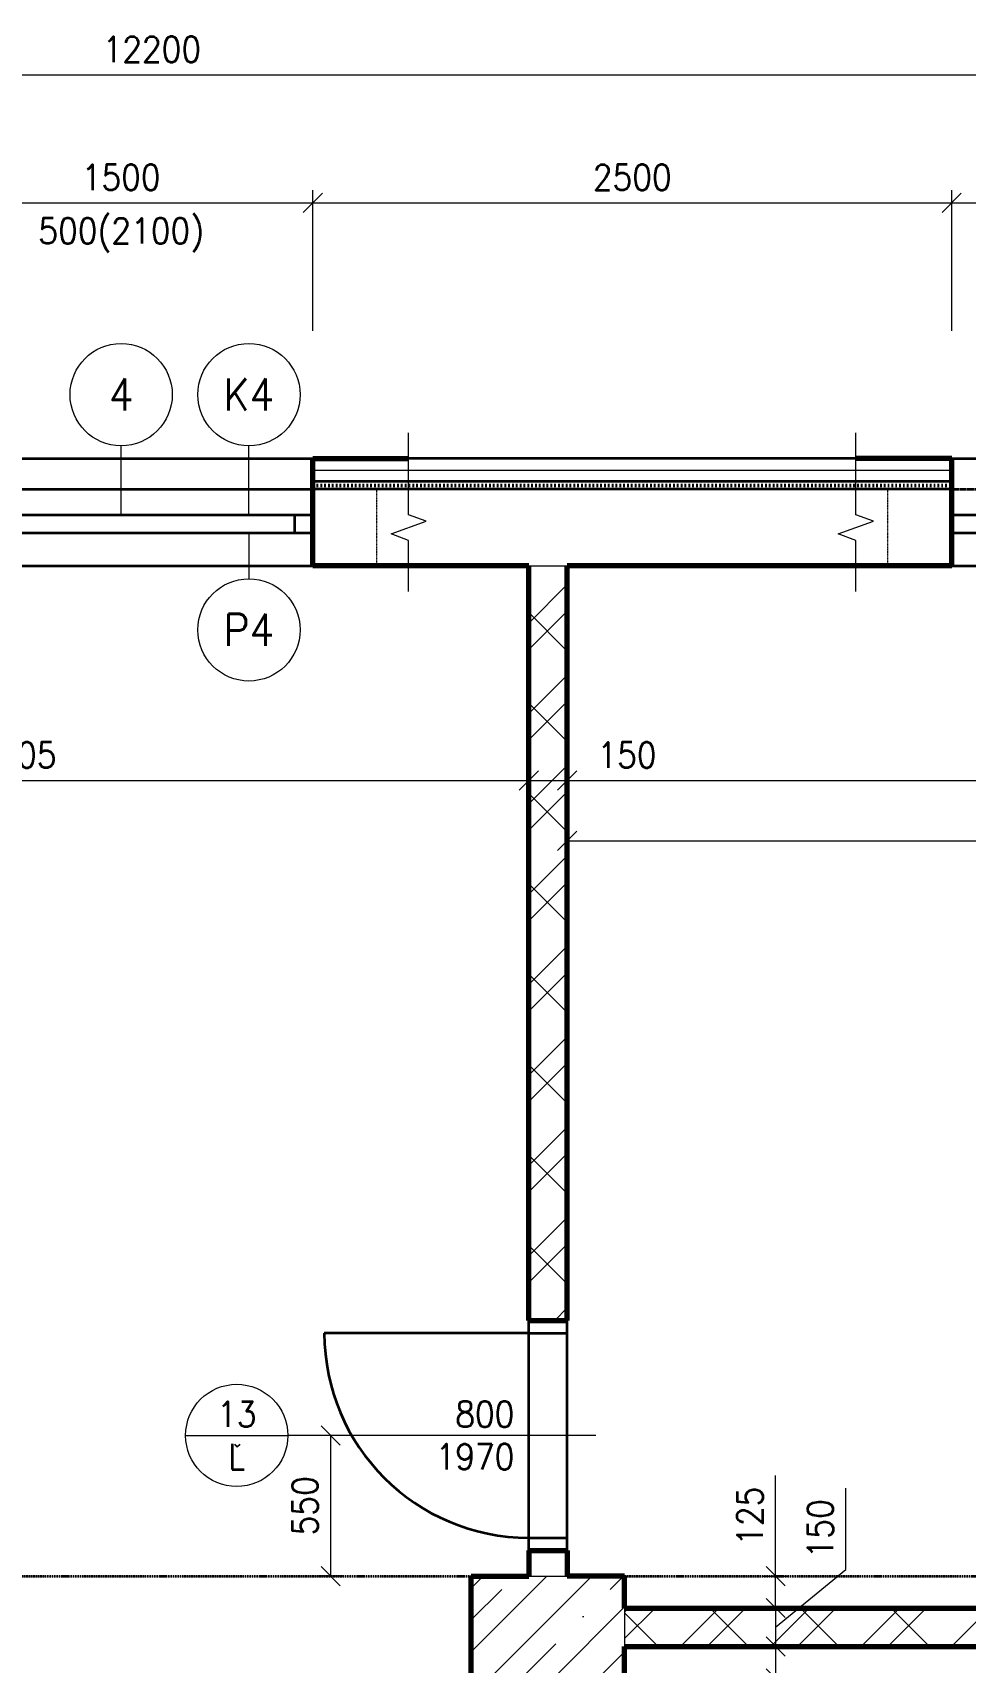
# Model space of a CAD drawing. Header units: millimetres. Extents: x 5932 to 41776, y 4339 to 21815.
# Drawn here: x 13231 to 16882, y 15442 to 21815 of the extents above; entities that cross this region are included whole.
import ezdxf

# ---------------------------------------------------------------- set-up
doc = ezdxf.new("R2010")
doc.units = ezdxf.units.MM
doc.header["$MEASUREMENT"] = 0
for name, pattern in [('ACAD_ISO02W100', [15, 12, -3]), ('ACAD_ISO03W100', [30, 12, -18]), ('ACAD_ISO10W100', [18, 12, -3, 0, -3]), ('ACAD_ISO12W100', [21, 12, -3, 0, -3, 0, -3])]:
    doc.linetypes.add(name, pattern=pattern)
for name, color, linetype, lineweight in [('0.18', 51, 'Continuous', 18), ('0.25', 255, 'Continuous', 25), ('0.35', 6, 'Continuous', 35), ('0.7', 30, 'Continuous', 70), ('Hydroizolácia', 50, 'ACAD_ISO03W100', 50)]:
    doc.layers.add(name, color=color, linetype=linetype, lineweight=lineweight)
doc.styles.add('MyTextStyle', font='romans.shx', dxfattribs={"width": 0.9})
doc.linetypes.add('TEPELNAIZOLACIA', pattern='A,0.004,[1,tepelnaizolacia,S=1,R=360,X=0,Y=0],-400', length=400.004)
doc.dimstyles.new('Standard SK ext', dxfattribs={"dimtxt": 100, "dimasz": 75, "dimexe": 50, "dimexo": 0, "dimgap": 50, "dimtad": 1, "dimdec": 0, "dimrnd": 5, "dimzin": 0, "dimdsep": 46, "dimtxsty": 'MyTextStyle', "dimblk": 'OBLIQUE', "dimcen": 0, "dimclrd": 51, "dimclre": 51, "dimadec": 0, "dimazin": 0, "dimtfac": 1, "dimtdec": 0, "dimtofl": 0, "dimtmove": 0, "dimatfit": 2, "dimfxl": 500, "dimfxlon": 1, "dimtolj": 1, "dimtzin": 0, "dimlwd": 18, "dimlwe": 18, "dimarcsym": 0})
doc.dimstyles.new('Standard SK int', dxfattribs={"dimtxt": 100, "dimasz": 75, "dimexe": 50, "dimexo": 0, "dimgap": 50, "dimtad": 1, "dimdec": 0, "dimrnd": 5, "dimzin": 0, "dimtxsty": 'MyTextStyle', "dimblk": 'OBLIQUE', "dimcen": 0, "dimclrd": 51, "dimclre": 51, "dimadec": 0, "dimazin": 1, "dimtm": 1e-09, "dimtfac": 1, "dimtdec": 0, "dimtofl": 0, "dimtmove": 0, "dimatfit": 2, "dimfxl": 50, "dimfxlon": 1, "dimtfill": 1, "dimtfillclr": 250, "dimtolj": 1, "dimtzin": 0, "dimlwd": 18, "dimlwe": 18, "dimarcsym": 0})
pattern_1 = [(45, (41.8, 28.84), (0, 353.5534), []), (45, (291.8, 28.84), (0, 353.5534), []), (135, (41.8, 28.84), (-353.5534, 3e-14), [])]

# ---------------------------------------------------------------- blocks, each defined once
blk = doc.blocks.new('_Oblique')
at = {"color": 0, "linetype": 'ByBlock', "lineweight": -2}
blk.add_line((-0.5, -0.5), (0.5, 0.5), dxfattribs=at)
blk = doc.blocks.new('*D38')
at = {"layer": '0.25', "color": 51, "linetype": 'Continuous', "lineweight": 18, "transparency": 16777216}
for p, q in [((14447.4, 16329.1), (14347.4, 16329.1)), ((14397.4, 16329.1), (14397.4, 15779.1)), ((14447.4, 15779.1), (14347.4, 15779.1))]:
    blk.add_line(p, q, dxfattribs=at)
at = {"layer": 'Defpoints', "color": 0, "transparency": 16777216}
for p in [(15202.1, 16329.1), (14397.4, 15779.1), (15172.8, 15779.1)]:
    blk.add_point(p, dxfattribs=at)
at = {"layer": '0.25', "color": 51, "lineweight": 18, "transparency": 16777216, "xscale": 75, "yscale": 75, "zscale": 75}
for p, rotation in [((14397.4, 16329.1), 90), ((14397.4, 15779.1), 270)]:
    blk.add_blockref('_Oblique', p, dxfattribs=dict(at, rotation=rotation))
at = {"layer": '0.25', "color": 0, "transparency": 16777216, "insert": (14297.4, 16054.1), "char_height": 100, "attachment_point": 5, "rotation": 90, "style": 'MyTextStyle', "bg_fill": 3, "box_fill_scale": 1.25, "bg_fill_color": 256, "bg_fill_true_color": 13158600, "bg_fill_transparency": 0}
blk.add_mtext('\\A1;550', dxfattribs=at)
blk = doc.blocks.new('*D44')
at = {"layer": '0.25', "color": 51, "linetype": 'Continuous', "lineweight": 18, "transparency": 16777216}
for p, q in [((12827.8, 20649.1), (12827.8, 21199.1)), ((14327.8, 20649.1), (14327.8, 21199.1)), ((12827.8, 21149.1), (14327.8, 21149.1))]:
    blk.add_line(p, q, dxfattribs=at)
at = {"layer": 'Defpoints', "color": 0, "linetype": 'Continuous', "transparency": 16777216}
for p in [(14327.8, 21149.1), (12827.8, 20149.1), (14327.8, 20149.1)]:
    blk.add_point(p, dxfattribs=at)
at = {"layer": '0.25', "color": 51, "linetype": 'Continuous', "lineweight": 18, "transparency": 16777216, "xscale": 75, "yscale": 75, "zscale": 75, "rotation": 180}
blk.add_blockref('_Oblique', (12827.8, 21149.1), dxfattribs=at)
at = {"layer": '0.25', "color": 51, "linetype": 'Continuous', "lineweight": 18, "transparency": 16777216, "xscale": 75, "yscale": 75, "zscale": 75}
blk.add_blockref('_Oblique', (14327.8, 21149.1), dxfattribs=at)
at = {"layer": '0.25', "color": 0, "linetype": 'Continuous', "transparency": 16777216, "char_height": 100, "attachment_point": 5, "style": 'MyTextStyle'}
for s, insert in [('\\A1;1500', (13577.8, 21249.1)), ('\\A1;500(2100)', (13577.8, 21022.9))]:
    blk.add_mtext(s, dxfattribs=dict(at, insert=insert))
blk = doc.blocks.new('*D45')
at = {"layer": '0.25', "color": 51, "linetype": 'Continuous', "lineweight": 18, "transparency": 16777216}
for p, q in [((14327.8, 20649.1), (14327.8, 21199.1)), ((16827.8, 20649.1), (16827.8, 21199.1)), ((14327.8, 21149.1), (16827.8, 21149.1))]:
    blk.add_line(p, q, dxfattribs=at)
at = {"layer": 'Defpoints', "color": 0, "linetype": 'Continuous', "transparency": 16777216}
for p in [(16827.8, 21149.1), (16827.8, 20269.1), (14327.8, 20149.1)]:
    blk.add_point(p, dxfattribs=at)
at = {"layer": '0.25', "color": 51, "linetype": 'Continuous', "lineweight": 18, "transparency": 16777216, "xscale": 75, "yscale": 75, "zscale": 75, "rotation": 180}
blk.add_blockref('_Oblique', (14327.8, 21149.1), dxfattribs=at)
at = {"layer": '0.25', "color": 51, "linetype": 'Continuous', "lineweight": 18, "transparency": 16777216, "xscale": 75, "yscale": 75, "zscale": 75}
blk.add_blockref('_Oblique', (16827.8, 21149.1), dxfattribs=at)
at = {"layer": '0.25', "color": 0, "linetype": 'Continuous', "transparency": 16777216, "insert": (15577.8, 21249.1), "char_height": 100, "attachment_point": 5, "style": 'MyTextStyle'}
blk.add_mtext('\\A1;2500', dxfattribs=at)
blk = doc.blocks.new('*D46')
at = {"layer": '0.25', "color": 51, "linetype": 'Continuous', "lineweight": 18, "transparency": 16777216}
for p, q in [((16827.8, 20649.1), (16827.8, 21199.1)), ((18327.8, 20649.1), (18327.8, 21199.1)), ((16827.8, 21149.1), (18327.8, 21149.1))]:
    blk.add_line(p, q, dxfattribs=at)
at = {"layer": 'Defpoints', "color": 0, "linetype": 'Continuous', "transparency": 16777216}
for p in [(18327.8, 21149.1), (16827.8, 20149.1), (18327.8, 20149.1)]:
    blk.add_point(p, dxfattribs=at)
at = {"layer": '0.25', "color": 51, "linetype": 'Continuous', "lineweight": 18, "transparency": 16777216, "xscale": 75, "yscale": 75, "zscale": 75, "rotation": 180}
blk.add_blockref('_Oblique', (16827.8, 21149.1), dxfattribs=at)
at = {"layer": '0.25', "color": 51, "linetype": 'Continuous', "lineweight": 18, "transparency": 16777216, "xscale": 75, "yscale": 75, "zscale": 75}
blk.add_blockref('_Oblique', (18327.8, 21149.1), dxfattribs=at)
at = {"layer": '0.25', "color": 0, "linetype": 'Continuous', "transparency": 16777216, "char_height": 100, "attachment_point": 5, "style": 'MyTextStyle'}
for s, insert in [('\\A1;1500', (17577.8, 21249.1)), ('\\A1;500(2100)', (17577.8, 21022.9))]:
    blk.add_mtext(s, dxfattribs=dict(at, insert=insert))
blk = doc.blocks.new('*D48')
at = {"layer": '0.25', "color": 51, "linetype": 'Continuous', "lineweight": 18, "transparency": 16777216}
for p, q in [((7597.8, 21149.1), (7597.8, 21699.1)), ((19797.8, 21149.1), (19797.8, 21699.1)), ((7597.8, 21649.1), (19797.8, 21649.1))]:
    blk.add_line(p, q, dxfattribs=at)
at = {"layer": 'Defpoints', "color": 0, "linetype": 'Continuous', "transparency": 16777216}
for p in [(19797.8, 21649.1), (7597.8, 20149.1), (19797.8, 20149.1)]:
    blk.add_point(p, dxfattribs=at)
at = {"layer": '0.25', "color": 51, "linetype": 'Continuous', "lineweight": 18, "transparency": 16777216, "xscale": 75, "yscale": 75, "zscale": 75, "rotation": 180}
blk.add_blockref('_Oblique', (7597.8, 21649.1), dxfattribs=at)
at = {"layer": '0.25', "color": 51, "linetype": 'Continuous', "lineweight": 18, "transparency": 16777216, "xscale": 75, "yscale": 75, "zscale": 75}
blk.add_blockref('_Oblique', (19797.8, 21649.1), dxfattribs=at)
at = {"layer": '0.25', "color": 0, "linetype": 'Continuous', "transparency": 16777216, "insert": (13697.8, 21749.1), "char_height": 100, "attachment_point": 5, "style": 'MyTextStyle'}
blk.add_mtext('\\A1;12200', dxfattribs=at)
blk = doc.blocks.new('*D69')
at = {"layer": '0.25', "color": 51, "linetype": 'Continuous', "lineweight": 18, "transparency": 16777216}
for p, q in [((16138.9, 15779.1), (16138.9, 16172.7)), ((16088.9, 15779.1), (16188.9, 15779.1)), ((16138.9, 15654.1), (16138.9, 15779.1)), ((16088.9, 15654.1), (16188.9, 15654.1))]:
    blk.add_line(p, q, dxfattribs=at)
at = {"layer": 'Defpoints', "color": 0, "transparency": 16777216}
for p in [(15547.8, 15779.1), (15547.8, 15654.1), (16138.9, 15654.1)]:
    blk.add_point(p, dxfattribs=at)
at = {"layer": '0.25', "color": 51, "lineweight": 18, "transparency": 16777216, "xscale": 75, "yscale": 75, "zscale": 75}
for p, rotation in [((16138.9, 15779.1), 90), ((16138.9, 15654.1), 270)]:
    blk.add_blockref('_Oblique', p, dxfattribs=dict(at, rotation=rotation))
at = {"layer": '0.25', "color": 0, "transparency": 16777216, "insert": (16038.9, 16013.4), "char_height": 100, "attachment_point": 5, "rotation": 90, "style": 'MyTextStyle', "bg_fill": 3, "box_fill_scale": 1.25, "bg_fill_color": 256, "bg_fill_true_color": 13158600, "bg_fill_transparency": 0}
blk.add_mtext('\\A1;125', dxfattribs=at)
blk = doc.blocks.new('*D70')
at = {"layer": '0.25', "color": 51, "linetype": 'Continuous', "lineweight": 18, "transparency": 16777216}
for p, q in [((16413.9, 15804.8), (16413.9, 16123.4)), ((16138.9, 15579.1), (16413.9, 15804.8)), ((16088.9, 15654.1), (16188.9, 15654.1)), ((16138.9, 15654.1), (16138.9, 15504.1)), ((16088.9, 15504.1), (16188.9, 15504.1))]:
    blk.add_line(p, q, dxfattribs=at)
at = {"layer": 'Defpoints', "color": 0, "transparency": 16777216}
for p in [(15547.8, 15654.1), (15547.8, 15504.1), (16138.9, 15504.1)]:
    blk.add_point(p, dxfattribs=at)
at = {"layer": '0.25', "color": 51, "lineweight": 18, "transparency": 16777216, "xscale": 75, "yscale": 75, "zscale": 75}
for p, rotation in [((16138.9, 15654.1), 90), ((16138.9, 15504.1), 270)]:
    blk.add_blockref('_Oblique', p, dxfattribs=dict(at, rotation=rotation))
at = {"layer": '0.25', "color": 0, "transparency": 16777216, "insert": (16313.9, 15964.1), "char_height": 100, "attachment_point": 5, "rotation": 90, "style": 'MyTextStyle', "bg_fill": 3, "box_fill_scale": 1.25, "bg_fill_color": 256, "bg_fill_true_color": 13158600, "bg_fill_transparency": 0}
blk.add_mtext('\\A1;150', dxfattribs=at)
blk = doc.blocks.new('*D68')
at = {"layer": '0.25', "color": 51, "linetype": 'Continuous', "lineweight": 18, "transparency": 16777216}
for p, q in [((16088.9, 15504.1), (16188.9, 15504.1)), ((16138.9, 15504.1), (16138.9, 15379.1)), ((16088.9, 15379.1), (16188.9, 15379.1)), ((16138.9, 15379.1), (16138.9, 14985.5))]:
    blk.add_line(p, q, dxfattribs=at)
at = {"layer": 'Defpoints', "color": 0, "transparency": 16777216}
for p in [(15547.8, 15504.1), (15547.8, 15379.1), (16138.9, 15379.1)]:
    blk.add_point(p, dxfattribs=at)
at = {"layer": '0.25', "color": 51, "lineweight": 18, "transparency": 16777216, "xscale": 75, "yscale": 75, "zscale": 75}
for p, rotation in [((16138.9, 15504.1), 90), ((16138.9, 15379.1), 270)]:
    blk.add_blockref('_Oblique', p, dxfattribs=dict(at, rotation=rotation))
at = {"layer": '0.25', "color": 0, "transparency": 16777216, "insert": (16038.9, 15144.8), "char_height": 100, "attachment_point": 5, "rotation": 90, "style": 'MyTextStyle', "bg_fill": 3, "box_fill_scale": 1.25, "bg_fill_color": 256, "bg_fill_true_color": 13158600, "bg_fill_transparency": 0}
blk.add_mtext('\\A1;125', dxfattribs=at)
blk = doc.blocks.new('*D75')
at = {"layer": '0.25', "color": 51, "linetype": 'Continuous', "lineweight": 18, "transparency": 16777216}
for p, q in [((11167.8, 18940.2), (11167.8, 18840.2)), ((15172.8, 18940.2), (15172.8, 18840.2)), ((11167.8, 18890.2), (15172.8, 18890.2))]:
    blk.add_line(p, q, dxfattribs=at)
at = {"layer": 'Defpoints', "color": 0, "linetype": 'Continuous', "transparency": 16777216}
for p in [(11167.8, 19729.1), (15172.8, 19729.1), (15172.8, 18890.2)]:
    blk.add_point(p, dxfattribs=at)
at = {"layer": '0.25', "color": 51, "linetype": 'Continuous', "lineweight": 18, "transparency": 16777216, "xscale": 75, "yscale": 75, "zscale": 75, "rotation": 180}
blk.add_blockref('_Oblique', (11167.8, 18890.2), dxfattribs=at)
at = {"layer": '0.25', "color": 51, "linetype": 'Continuous', "lineweight": 18, "transparency": 16777216, "xscale": 75, "yscale": 75, "zscale": 75}
blk.add_blockref('_Oblique', (15172.8, 18890.2), dxfattribs=at)
at = {"layer": '0.25', "color": 0, "linetype": 'Continuous', "transparency": 16777216, "insert": (13170.3, 18990.2), "char_height": 100, "attachment_point": 5, "style": 'MyTextStyle', "bg_fill": 3, "box_fill_scale": 1.25, "bg_fill_color": 256, "bg_fill_true_color": 13158600, "bg_fill_transparency": 0}
blk.add_mtext('\\A1;4005', dxfattribs=at)
blk = doc.blocks.new('*D76')
at = {"layer": '0.25', "color": 51, "linetype": 'Continuous', "lineweight": 18, "transparency": 16777216}
for p, q in [((15172.8, 18940.2), (15172.8, 18840.2)), ((15322.8, 18940.2), (15322.8, 18840.2)), ((15172.8, 18890.2), (15322.8, 18890.2)), ((15322.8, 18890.2), (15716.4, 18890.2))]:
    blk.add_line(p, q, dxfattribs=at)
at = {"layer": 'Defpoints', "color": 0, "linetype": 'Continuous', "transparency": 16777216}
for p in [(15172.8, 19729.1), (15322.8, 19729.1), (15322.8, 18890.2)]:
    blk.add_point(p, dxfattribs=at)
at = {"layer": '0.25', "color": 51, "linetype": 'Continuous', "lineweight": 18, "transparency": 16777216, "xscale": 75, "yscale": 75, "zscale": 75, "rotation": 180}
blk.add_blockref('_Oblique', (15172.8, 18890.2), dxfattribs=at)
at = {"layer": '0.25', "color": 51, "linetype": 'Continuous', "lineweight": 18, "transparency": 16777216, "xscale": 75, "yscale": 75, "zscale": 75}
blk.add_blockref('_Oblique', (15322.8, 18890.2), dxfattribs=at)
at = {"layer": '0.25', "color": 0, "linetype": 'Continuous', "transparency": 16777216, "insert": (15557.1, 18990.2), "char_height": 100, "attachment_point": 5, "style": 'MyTextStyle', "bg_fill": 3, "box_fill_scale": 1.25, "bg_fill_color": 256, "bg_fill_true_color": 13158600, "bg_fill_transparency": 0}
blk.add_mtext('\\A1;150', dxfattribs=at)
blk = doc.blocks.new('*D77')
at = {"layer": '0.25', "color": 51, "linetype": 'Continuous', "lineweight": 18, "transparency": 16777216}
for p, q in [((15322.8, 18940.2), (15322.8, 18840.2)), ((18967.8, 18940.2), (18967.8, 18840.2)), ((15322.8, 18890.2), (18967.8, 18890.2))]:
    blk.add_line(p, q, dxfattribs=at)
at = {"layer": 'Defpoints', "color": 0, "linetype": 'Continuous', "transparency": 16777216}
for p in [(15322.8, 19729.1), (18967.8, 19099.1), (18967.8, 18890.2)]:
    blk.add_point(p, dxfattribs=at)
at = {"layer": '0.25', "color": 51, "linetype": 'Continuous', "lineweight": 18, "transparency": 16777216, "xscale": 75, "yscale": 75, "zscale": 75, "rotation": 180}
blk.add_blockref('_Oblique', (15322.8, 18890.2), dxfattribs=at)
at = {"layer": '0.25', "color": 51, "linetype": 'Continuous', "lineweight": 18, "transparency": 16777216, "xscale": 75, "yscale": 75, "zscale": 75}
blk.add_blockref('_Oblique', (18967.8, 18890.2), dxfattribs=at)
at = {"layer": '0.25', "color": 0, "linetype": 'Continuous', "transparency": 16777216, "insert": (17145.3, 18990.2), "char_height": 100, "attachment_point": 5, "style": 'MyTextStyle', "bg_fill": 3, "box_fill_scale": 1.25, "bg_fill_color": 256, "bg_fill_true_color": 13158600, "bg_fill_transparency": 0}
blk.add_mtext('\\A1;3645', dxfattribs=at)
blk = doc.blocks.new('*D81')
at = {"layer": '0.25', "color": 51, "linetype": 'Continuous', "lineweight": 18, "transparency": 16777216}
for p, q in [((15322.8, 18704.1), (15322.8, 18604.1)), ((19377.8, 18704.1), (19377.8, 18604.1)), ((15322.8, 18654.1), (19377.8, 18654.1))]:
    blk.add_line(p, q, dxfattribs=at)
at = {"layer": 'Defpoints', "color": 0, "linetype": 'Continuous', "transparency": 16777216}
for p in [(15322.8, 19729.1), (19377.8, 19729.1), (19377.8, 18654.1)]:
    blk.add_point(p, dxfattribs=at)
at = {"layer": '0.25', "color": 51, "linetype": 'Continuous', "lineweight": 18, "transparency": 16777216, "xscale": 75, "yscale": 75, "zscale": 75, "rotation": 180}
blk.add_blockref('_Oblique', (15322.8, 18654.1), dxfattribs=at)
at = {"layer": '0.25', "color": 51, "linetype": 'Continuous', "lineweight": 18, "transparency": 16777216, "xscale": 75, "yscale": 75, "zscale": 75}
blk.add_blockref('_Oblique', (19377.8, 18654.1), dxfattribs=at)
at = {"layer": '0.25', "color": 0, "linetype": 'Continuous', "transparency": 16777216, "insert": (17350.3, 18754.1), "char_height": 100, "attachment_point": 5, "style": 'MyTextStyle', "bg_fill": 3, "box_fill_scale": 1.25, "bg_fill_color": 256, "bg_fill_true_color": 13158600, "bg_fill_transparency": 0}
blk.add_mtext('\\A1;4055', dxfattribs=at)

msp = doc.modelspace()

# ---------------------------------------------------------------- hatches: boundary and pattern name
at = {"layer": '0.18', "ltscale": 2}
h = msp.add_hatch(dxfattribs=at)
h.set_pattern_fill('MURIVOSTREDNAPEVNOST', color=256, scale=250, pattern_type=2)
h.set_pattern_definition(pattern_1)
h.paths.add_polyline_path([(15322.8, 15879.1), (15172.8, 15879.1), (15172.8, 15779.1), (15322.8, 15779.1)])
h.paths.add_polyline_path([(15322.8, 19729.1), (15172.8, 19729.1), (15172.8, 16779.1), (15322.8, 16779.1)])
h = msp.add_hatch(dxfattribs=at)
h.set_pattern_fill('BETONSVYSTUZOU', color=256, scale=300, pattern_type=2)
h.set_pattern_definition([(45, (341.8, 28.84), (0, 424.264), []), (45, (641.8, 28.84), (212.132, 636.396), [300, -150, 0, -150]), (45, (941.8, 28.84), (0, 424.264), [])])
h.paths.add_polyline_path([(15547.8, 15654.1), (15547.8, 15779.1), (15322.8, 15779.1), (15172.8, 15779.1), (14947.8, 15779.1), (14947.8, 15379.1), (15547.8, 15379.1), (15547.8, 15504.1)])
h = msp.add_hatch(dxfattribs=at)
h.set_pattern_fill('MURIVOSTREDNAPEVNOST', color=256, scale=250, pattern_type=2)
h.set_pattern_definition(pattern_1)
h.paths.add_polyline_path([(19377.8, 15654.1), (18777.8, 15654.1), (15547.8, 15654.1), (15547.8, 15504.1), (19377.8, 15504.1)])

# ---------------------------------------------------------------- linework, layer by layer
for p, q in [((13577.8, 19929.1), (13577.8, 20199.1)), ((14077.8, 19929.1), (14077.8, 20199.1))]:
    msp.add_line(p, q, dxfattribs=at)
at = {"layer": '0.18', "linetype": 'TEPELNAIZOLACIA', "ltscale": 0.003333}
msp.add_line((14327.8, 20104.1), (16827.8, 20104.1), dxfattribs=at)
at = {"layer": '0.18', "linetype": 'ACAD_ISO12W100', "ltscale": 0.25}
for p, q in [((14577.8, 19729.1), (14577.8, 20029.1)), ((16577.8, 19729.1), (16577.8, 20029.1))]:
    msp.add_line(p, q, dxfattribs=at)
at = {"layer": '0.18'}
for p in [(13830.1, 16329.1), (15435.3, 16329.1)]:
    msp.add_line(p, (14230.1, 16329.1), dxfattribs=at)
at = {"layer": '0.18', "linetype": 'Continuous'}
msp.add_line((15547.8, 15654.1), (15547.8, 15504.1), dxfattribs=at)
for points in [[(14702.8, 19629.1), (14702.8, 19829.1), (14634.1, 19854.1), (14771.5, 19904.1), (14702.8, 19929.1), (14702.8, 20249.1)], [(16452.8, 19629.1), (16452.8, 19829.1), (16384.1, 19854.1), (16521.5, 19904.1), (16452.8, 19929.1), (16452.8, 20249.1)]]:
    msp.add_lwpolyline(points, dxfattribs=at)
at = {"layer": '0.18', "ltscale": 2}
for centre in [(13577.8, 20399.1), (14077.8, 20399.1)]:
    msp.add_circle(centre, 200, dxfattribs=at)
at = {"layer": '0.18'}
msp.add_circle((14030.1, 16329.1), 200, dxfattribs=at)
at = {"layer": '0.25'}
for p, q in [((14021.8, 16295.4), (14032.4, 16284.8)), ((14032.4, 16284.8), (14043.1, 16295.4))]:
    msp.add_line(p, q, dxfattribs=at)
at = {"layer": '0.35', "linetype": 'Continuous'}
for p, q in [((12827.8, 20149.1), (14327.8, 20149.1)), ((16827.8, 20149.1), (18327.8, 20149.1)), ((12827.8, 19929.1), (14327.8, 19929.1)), ((14257.8, 19859.1), (14257.8, 19929.1)), ((16827.8, 19929.1), (18327.8, 19929.1)), ((12827.8, 19859.1), (14327.8, 19859.1)), ((16827.8, 19859.1), (18327.8, 19859.1)), ((12827.8, 19729.1), (14327.8, 19729.1)), ((16827.8, 19729.1), (18327.8, 19729.1)), ((15172.8, 15879.1), (15172.8, 16779.1)), ((15322.8, 15879.1), (15322.8, 16779.1)), ((15172.8, 16729.1), (14372.8, 16729.1)), ((15172.8, 16729.1), (15322.8, 16729.1)), ((15172.8, 15929.1), (15322.8, 15929.1))]:
    msp.add_line(p, q, dxfattribs=at)
at = {"layer": '0.35'}
msp.add_line((16452.8, 20149.1), (14702.8, 20149.1), dxfattribs=at)
at = {"layer": '0.35', "linetype": 'ACAD_ISO02W100', "ltscale": 0.5}
for p, q in [((12827.8, 20029.1), (14327.8, 20029.1)), ((16827.8, 20029.1), (18327.8, 20029.1))]:
    msp.add_line(p, q, dxfattribs=at)
at = {"layer": '0.35', "linetype": 'ACAD_ISO10W100', "ltscale": 0.5}
for p, q in [((11167.8, 15779.1), (14947.8, 15779.1)), ((15547.8, 15779.1), (19377.8, 15779.1))]:
    msp.add_line(p, q, dxfattribs=at)
at = {"layer": '0.35'}
for points in [[(16827.8, 20059.1), (14327.8, 20059.1)], [(16827.8, 20029.1), (14327.8, 20029.1)]]:
    msp.add_lwpolyline(points, dxfattribs=at)
at = {"layer": '0.35', "linetype": 'Continuous'}
msp.add_arc((15172.8, 16729.1), 800, 180, 270, dxfattribs=at)
at = {"layer": '0.7', "linetype": 'Continuous'}
for p, q in [((14327.8, 19729.1), (14327.8, 20149.1)), ((14327.8, 20149.1), (14702.8, 20149.1)), ((16827.8, 20149.1), (16452.8, 20149.1)), ((16827.8, 19729.1), (16827.8, 20149.1))]:
    msp.add_line(p, q, dxfattribs=at)
at = {"layer": '0.7'}
for p, q in [((15172.8, 19729.1), (14327.8, 19729.1)), ((15172.8, 16779.1), (15172.8, 19729.1)), ((15322.8, 16779.1), (15322.8, 19729.1)), ((16827.8, 19729.1), (15322.8, 19729.1)), ((15172.8, 16779.1), (15322.8, 16779.1)), ((15172.8, 15879.1), (15322.8, 15879.1)), ((15172.8, 15879.1), (15172.8, 15779.1)), ((15322.8, 15879.1), (15322.8, 15779.1)), ((14947.8, 15379.1), (14947.8, 15779.1)), ((14947.8, 15779.1), (15172.8, 15779.1)), ((15547.8, 15779.1), (15322.8, 15779.1)), ((15547.8, 15654.1), (15547.8, 15779.1)), ((15547.8, 15654.1), (19377.8, 15654.1)), ((15547.8, 15504.1), (19377.8, 15504.1)), ((15547.8, 15379.1), (15547.8, 15504.1))]:
    msp.add_line(p, q, dxfattribs=at)
at = {"layer": 'Hydroizolácia', "ltscale": 0.5}
msp.add_line((14327.8, 20044.1), (16827.8, 20044.1), dxfattribs=at)

# ---------------------------------------------------------------- texts
at = {"layer": '0.25', "ltscale": 2, "char_height": 125, "attachment_point": 5, "style": 'MyTextStyle'}
for s, insert in [('{\\Fromans|c238;4}', (13577.8, 20399.1)), ('{\\Fromans|c238;K4}', (14077.8, 20399.1))]:
    msp.add_mtext_dynamic_manual_height_columns(s, width=100, gutter_width=500, heights=[0], dxfattribs=dict(at, insert=insert))
at = {"layer": '0.25', "char_height": 100, "style": 'MyTextStyle'}
for s, width, insert, attachment_point in [('{\\Fromans|c238;13\\PL}', 133.187, (14030.1, 16329.1), 5), ('{\\Fromans|c238;800\\P1970}', 313.65, (15116.6, 16329.1), 6)]:
    msp.add_mtext_dynamic_manual_height_columns(s, width=width, gutter_width=500, heights=[0], dxfattribs=dict(at, insert=insert, attachment_point=attachment_point))

# ---------------------------------------------------------------- dimensions: what is measured, and where the dimension line sits
at = {"layer": '0.25', "linetype": 'Continuous'}
for base, p1, p2, picture, middle in [((19797.8, 21649.1), (7597.8, 20149.1), (19797.8, 20149.1), '*D48', (13697.8, 21749.1)), ((16827.8, 21149.1), (14327.8, 20149.1), (16827.8, 20269.1), '*D45', (15577.8, 21249.1))]:
    dim = msp.add_linear_dim(base=base, p1=p1, p2=p2, dimstyle='Standard SK ext', dxfattribs=at)
    dim.commit()
    dim.dimension.update_dxf_attribs({"geometry": picture, "text_midpoint": middle})
for base, p1, p2, picture, middle in [((14327.8, 21149.1), (12827.8, 20149.1), (14327.8, 20149.1), '*D44', (13577.8, 21149.1)), ((18327.8, 21149.1), (16827.8, 20149.1), (18327.8, 20149.1), '*D46', (17577.8, 21149.1))]:
    dim = msp.add_linear_dim(base=base, p1=p1, p2=p2, text='<>\\X500(2100)', dimstyle='Standard SK ext', dxfattribs=at)
    dim.commit()
    dim.dimension.update_dxf_attribs({"geometry": picture, "text_midpoint": middle})

# ---------------------------------------------------------------- next in the draw order: dimensions: what is measured, and where the dimension line sits
dim = msp.add_linear_dim(base=(15172.8, 18890.2), p1=(11167.8, 19729.1), p2=(15172.8, 19729.1), dimstyle='Standard SK int', dxfattribs=at)
dim.commit()
dim.dimension.update_dxf_attribs({"geometry": '*D75', "text_midpoint": (13170.3, 18990.2)})
at = {"layer": '0.25'}
dim = msp.add_linear_dim(base=(14397.4, 15779.1), p1=(15202.1, 16329.1), p2=(15172.8, 15779.1), angle=90, dimstyle='Standard SK int', dxfattribs=at)
dim.commit()
dim.dimension.update_dxf_attribs({"geometry": '*D38', "text_midpoint": (14297.4, 16054.1)})
dim = msp.add_linear_dim(base=(16138.9, 15654.1), p1=(15547.8, 15779.1), p2=(15547.8, 15654.1), angle=270, dimstyle='Standard SK int', dxfattribs=at)
dim.commit()
dim.dimension.update_dxf_attribs({"geometry": '*D69', "text_midpoint": (16138.9, 16013.4), "dimtype": 161})

# ---------------------------------------------------------------- next in the draw order: linework, layer by layer
at = {"layer": '0.18', "ltscale": 2}
msp.add_line((14077.8, 19859.1), (14077.8, 19679.1), dxfattribs=at)
at = {"layer": '0.18', "linetype": 'Continuous'}
msp.add_line((15172.8, 15779.1), (15322.8, 15779.1), dxfattribs=at)
at = {"layer": '0.18', "ltscale": 2}
msp.add_circle((14077.8, 19479.1), 200, dxfattribs=at)

# ---------------------------------------------------------------- next in the draw order: texts
at = {"layer": '0.25', "ltscale": 2, "insert": (14077.8, 19479.1), "char_height": 125, "attachment_point": 5, "style": 'MyTextStyle'}
msp.add_mtext_dynamic_manual_height_columns('{\\Fromans|c238;P4}', width=100, gutter_width=500, heights=[0], dxfattribs=at)

# ---------------------------------------------------------------- next in the draw order: dimensions: what is measured, and where the dimension line sits
at = {"layer": '0.25', "linetype": 'Continuous'}
dim = msp.add_linear_dim(base=(15322.8, 18890.2), p1=(15172.8, 19729.1), p2=(15322.8, 19729.1), dimstyle='Standard SK int', dxfattribs=at)
dim.commit()
dim.dimension.update_dxf_attribs({"geometry": '*D76', "text_midpoint": (15557.1, 18990.2)})
at = {"layer": '0.25'}
dim = msp.add_linear_dim(base=(16138.9, 15504.1), p1=(15547.8, 15654.1), p2=(15547.8, 15504.1), angle=90, dimstyle='Standard SK int', override={"dimtmove": 1}, dxfattribs=at)
dim.commit()
dim.dimension.update_dxf_attribs({"geometry": '*D70', "text_midpoint": (16413.9, 15854.8), "dimtype": 160})

# ---------------------------------------------------------------- next in the draw order: dimensions: what is measured, and where the dimension line sits
at = {"layer": '0.25', "linetype": 'Continuous'}
dim = msp.add_linear_dim(base=(18967.8, 18890.2), p1=(15322.8, 19729.1), p2=(18967.8, 19099.1), dimstyle='Standard SK int', override={"dimtmove": 1}, dxfattribs=at)
dim.commit()
dim.dimension.update_dxf_attribs({"geometry": '*D77', "text_midpoint": (17145.3, 18990.2)})
at = {"layer": '0.25'}
dim = msp.add_linear_dim(base=(16138.9, 15379.1), p1=(15547.8, 15504.1), p2=(15547.8, 15379.1), angle=90, dimstyle='Standard SK int', dxfattribs=at)
dim.commit()
dim.dimension.update_dxf_attribs({"geometry": '*D68', "text_midpoint": (16138.9, 15144.8), "dimtype": 160})

# ---------------------------------------------------------------- next in the draw order: dimensions: what is measured, and where the dimension line sits
at = {"layer": '0.25', "linetype": 'Continuous'}
dim = msp.add_linear_dim(base=(19377.8, 18654.1), p1=(15322.8, 19729.1), p2=(19377.8, 19729.1), dimstyle='Standard SK int', dxfattribs=at)
dim.commit()
dim.dimension.update_dxf_attribs({"geometry": '*D81', "text_midpoint": (17350.3, 18754.1)})

# ---------------------------------------------------------------- next in the draw order: linework, layer by layer
at = {"layer": '0.18', "linetype": 'Continuous'}
msp.add_line((15172.8, 19729.1), (15322.8, 19729.1), dxfattribs=at)

doc.saveas('drawing.dxf')
